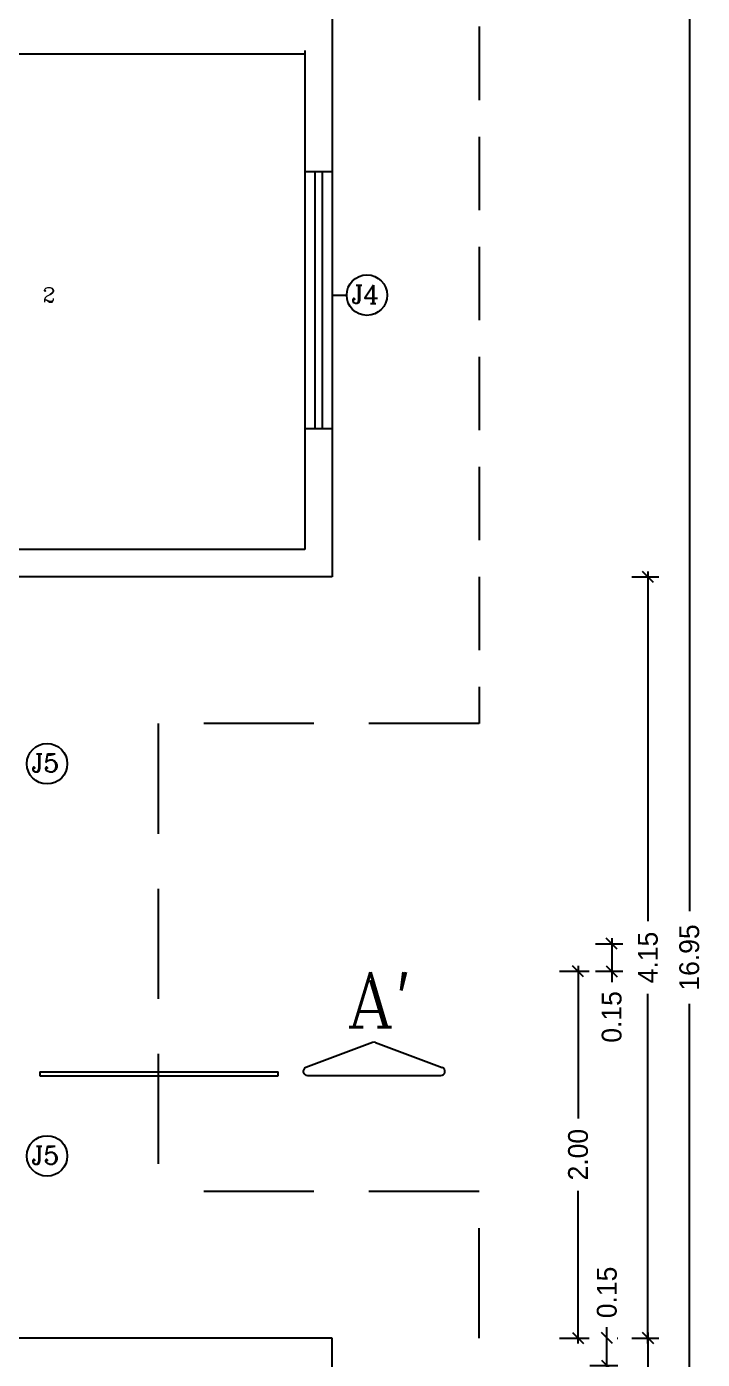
# Model space of a CAD drawing. Extents: x 11.2 to 102.3, y 40.3 to 127.2.
# Drawn here: x 54.18 to 57.86, y 57.54 to 64.8 of the extents above; entities that cross this region are included whole.
import ezdxf

# ---------------------------------------------------------------- set-up
doc = ezdxf.new("R2010")
doc.units = 0
doc.header["$LTSCALE"] = 8
doc.linetypes.add('DASHED2', pattern=[0.375, 0.25, -0.125])
doc.layers.get('0').update_dxf_attribs({"linetype": 'CONTINUOUS'})
doc.layers.get('DEFPOINTS').update_dxf_attribs({"linetype": 'CONTINUOUS'})
for name, color, linetype in [('COBERTURA', 7, 'CONTINUOUS'), ('COTAS', 244, 'CONTINUOUS'), ('ESQUADRIAS', 244, 'CONTINUOUS'), ('PAREDE', 7, 'CONTINUOUS'), ('TEXTO', 1, 'CONTINUOUS')]:
    doc.layers.add(name, color=color, linetype=linetype)
doc.styles.add('ROMANC', font='ROMANC.SHX')
doc.dimstyles.get("Standard").update_dxf_attribs({"dimtxt": 0.18, "dimasz": 0.18, "dimexe": 0.18, "dimexo": 0.0625, "dimgap": 0.09, "dimtad": 0, "dimtih": 1, "dimtoh": 1, "dimdec": 4, "dimzin": 0, "dimtxsty": 'STANDARD', "dimcen": 0.09, "dimazin": 3, "dimtfac": 1, "dimtdec": 4, "dimtofl": 0, "dimtmove": 0, "dimatfit": 3, "dimtolj": 1, "dimtzin": 0})

# ---------------------------------------------------------------- blocks, each defined once
blk = doc.blocks.new('_OBLIQUE')
at = {"color": 0, "linetype": 'BYBLOCK'}
blk.add_line((-0.5, -0.5), (0.5, 0.5), dxfattribs=at)
blk = doc.blocks.new('*D111')
at = {"color": 244, "linetype": 'BYBLOCK'}
for p, q in [((35.0804, 57.6522), (35.2146, 57.6522)), ((35.1546, 57.6822), (35.1546, 54.6592)), ((35.1546, 51.2222), (35.1546, 54.2452)), ((35.0804, 51.2522), (35.2146, 51.2522))]:
    blk.add_line(p, q, dxfattribs=at)
at = {"layer": 'DEFPOINTS', "color": 0, "linetype": 'BYBLOCK'}
for p in [(34.2404, 57.6522), (34.2404, 51.2522), (35.1546, 51.2522)]:
    blk.add_point(p, dxfattribs=at)
at = {"color": 244, "linetype": 'BYBLOCK', "xscale": 0.06, "yscale": 0.06, "zscale": 0.06}
for p, rotation in [((35.1546, 57.6522), 90), ((35.1546, 51.2522), 270)]:
    blk.add_blockref('_OBLIQUE', p, dxfattribs=dict(at, rotation=rotation))
at = {"color": 30, "linetype": 'BYBLOCK', "insert": (35.1546, 54.4522), "char_height": 0.108, "attachment_point": 5, "rotation": 90}
blk.add_mtext('\\A1;6.40', dxfattribs=at)
blk = doc.blocks.new('*D113')
at = {"color": 244, "linetype": 'BYBLOCK'}
for p, q in [((35.3804, 68.2322), (35.3804, 59.9792)), ((35.0694, 68.2022), (35.4404, 68.2022)), ((35.3804, 51.2222), (35.3804, 59.4752)), ((35.0694, 51.2522), (35.4404, 51.2522))]:
    blk.add_line(p, q, dxfattribs=at)
at = {"layer": 'DEFPOINTS', "color": 0, "linetype": 'BYBLOCK'}
for p in [(34.2294, 68.2022), (34.2294, 51.2522), (35.3804, 51.2522)]:
    blk.add_point(p, dxfattribs=at)
at = {"color": 244, "linetype": 'BYBLOCK', "xscale": 0.06, "yscale": 0.06, "zscale": 0.06}
for p, rotation in [((35.3804, 68.2022), 90), ((35.3804, 51.2522), 270)]:
    blk.add_blockref('_OBLIQUE', p, dxfattribs=dict(at, rotation=rotation))
at = {"color": 30, "linetype": 'BYBLOCK', "insert": (35.3804, 59.7272), "char_height": 0.108, "attachment_point": 5, "rotation": 90}
blk.add_mtext('\\A1;16.95', dxfattribs=at)
blk = doc.blocks.new('*D112')
at = {"color": 244, "linetype": 'BYBLOCK'}
for p, q in [((35.0672, 61.8022), (35.2146, 61.8022)), ((35.1546, 61.8322), (35.1546, 59.9252)), ((35.1546, 57.6222), (35.1546, 59.5292)), ((35.0672, 57.6522), (35.2146, 57.6522))]:
    blk.add_line(p, q, dxfattribs=at)
at = {"layer": 'DEFPOINTS', "color": 0, "linetype": 'BYBLOCK'}
for p in [(34.2272, 61.8022), (34.2272, 57.6522), (35.1546, 57.6522)]:
    blk.add_point(p, dxfattribs=at)
at = {"color": 244, "linetype": 'BYBLOCK', "xscale": 0.06, "yscale": 0.06, "zscale": 0.06}
for p, rotation in [((35.1546, 61.8022), 90), ((35.1546, 57.6522), 270)]:
    blk.add_blockref('_OBLIQUE', p, dxfattribs=dict(at, rotation=rotation))
at = {"color": 30, "linetype": 'BYBLOCK', "insert": (35.1546, 59.7272), "char_height": 0.108, "attachment_point": 5, "rotation": 90}
blk.add_mtext('\\A1;4.15', dxfattribs=at)
blk = doc.blocks.new('*D108')
at = {"color": 244, "linetype": 'BYBLOCK'}
for p, q in [((34.931, 57.6522), (34.931, 57.7122)), ((34.931, 57.4722), (34.931, 57.6522)), ((34.9876, 57.6522), (34.991, 57.6522)), ((34.8376, 57.5022), (34.991, 57.5022))]:
    blk.add_line(p, q, dxfattribs=at)
at = {"layer": 'DEFPOINTS', "color": 0, "linetype": 'BYBLOCK'}
for p in [(34.1476, 57.6522), (34.931, 57.6522), (33.9976, 57.5022)]:
    blk.add_point(p, dxfattribs=at)
at = {"color": 244, "linetype": 'BYBLOCK', "xscale": 0.06, "yscale": 0.06, "zscale": 0.06}
for p, rotation in [((34.931, 57.6522), 90), ((34.931, 57.5022), 270)]:
    blk.add_blockref('_OBLIQUE', p, dxfattribs=dict(at, rotation=rotation))
at = {"color": 30, "linetype": 'BYBLOCK', "insert": (34.931, 57.9012), "char_height": 0.108, "attachment_point": 5, "rotation": 90}
blk.add_mtext('\\A1;0.15', dxfattribs=at)
blk = doc.blocks.new('*D106')
at = {"color": 244, "linetype": 'BYBLOCK'}
for p, q in [((34.7739, 59.6822), (34.7739, 58.8502)), ((34.6717, 59.6522), (34.8339, 59.6522)), ((34.7739, 57.6222), (34.7739, 58.4542)), ((34.6717, 57.6522), (34.8339, 57.6522))]:
    blk.add_line(p, q, dxfattribs=at)
at = {"layer": 'DEFPOINTS', "color": 0, "linetype": 'BYBLOCK'}
for p in [(33.8317, 59.6522), (33.8317, 57.6522), (34.7739, 57.6522)]:
    blk.add_point(p, dxfattribs=at)
at = {"color": 244, "linetype": 'BYBLOCK', "xscale": 0.06, "yscale": 0.06, "zscale": 0.06}
for p, rotation in [((34.7739, 59.6522), 90), ((34.7739, 57.6522), 270)]:
    blk.add_blockref('_OBLIQUE', p, dxfattribs=dict(at, rotation=rotation))
at = {"color": 30, "linetype": 'BYBLOCK', "insert": (34.7739, 58.6522), "char_height": 0.108, "attachment_point": 5, "rotation": 90}
blk.add_mtext('\\A1;2.00', dxfattribs=at)
blk = doc.blocks.new('*D107')
at = {"color": 244, "linetype": 'BYBLOCK'}
for p, q in [((34.8681, 59.8022), (35.0172, 59.8022)), ((34.9572, 59.8322), (34.9572, 59.6522)), ((34.8681, 59.6522), (35.0172, 59.6522)), ((34.9572, 59.6522), (34.9572, 59.5922))]:
    blk.add_line(p, q, dxfattribs=at)
at = {"layer": 'DEFPOINTS', "color": 0, "linetype": 'BYBLOCK'}
for p in [(34.0281, 59.8022), (34.0281, 59.6522), (34.9572, 59.6522)]:
    blk.add_point(p, dxfattribs=at)
at = {"color": 244, "linetype": 'BYBLOCK', "xscale": 0.06, "yscale": 0.06, "zscale": 0.06}
for p, rotation in [((34.9572, 59.8022), 90), ((34.9572, 59.6522), 270)]:
    blk.add_blockref('_OBLIQUE', p, dxfattribs=dict(at, rotation=rotation))
at = {"color": 30, "linetype": 'BYBLOCK', "insert": (34.9572, 59.4032), "char_height": 0.108, "attachment_point": 5, "rotation": 90}
blk.add_mtext('\\A1;0.15', dxfattribs=at)

msp = doc.modelspace()

# ---------------------------------------------------------------- linework, layer by layer
at = {"layer": 'COBERTURA', "color": 30, "linetype": 'DASHED2', "ltscale": 0.2}
msp.add_line((56.6423, 69.0022), (56.6423, 61.0022), dxfattribs=at)
at = {"layer": 'COBERTURA', "color": 30, "linetype": 'DASHED2', "ltscale": 0.3}
for p, q in [((56.6423, 61.0022), (54.8923, 61.0022)), ((54.8923, 61.0022), (54.8923, 58.4522)), ((56.6423, 58.4522), (54.8923, 58.4522)), ((56.6423, 50.4522), (56.6423, 58.4522))]:
    msp.add_line(p, q, dxfattribs=at)
at = {"layer": 'ESQUADRIAS', "color": 1}
for p, q in [((55.6923, 64.0122), (55.6923, 62.6122)), ((55.8423, 64.0122), (55.8423, 62.6122))]:
    msp.add_line(p, q, dxfattribs=at)
at = {"layer": 'ESQUADRIAS', "color": 5}
for p, q in [((55.7473, 64.0122), (55.7473, 62.6122)), ((55.7873, 64.0122), (55.7873, 62.6122))]:
    msp.add_line(p, q, dxfattribs=at)
at = {"layer": 'ESQUADRIAS', "color": 1, "ltscale": 0.2}
msp.add_line((55.9192, 63.3367), (55.8423, 63.3367), dxfattribs=at)
for centre in [(56.0312, 63.3384), (54.2869, 60.7837), (54.2869, 58.6451)]:
    msp.add_circle(centre, 0.1104, dxfattribs=at)
at = {"layer": 'PAREDE', "color": 7}
for p, q in [((55.8423, 68.2222), (55.8423, 64.0122)), ((55.6923, 64.6722), (55.6923, 64.0122)), ((55.6923, 64.6522), (52.7173, 64.6522)), ((55.6923, 64.0122), (55.8423, 64.0122)), ((55.6923, 62.6122), (55.8423, 62.6122)), ((55.6923, 62.6122), (55.6923, 61.9522)), ((55.8423, 62.6122), (55.8423, 61.8022)), ((55.6923, 61.9522), (51.9423, 61.9522)), ((55.8423, 61.8022), (54.0923, 61.8022)), ((55.8423, 57.6522), (54.0923, 57.6522)), ((55.8423, 56.8422), (55.8423, 57.6522))]:
    msp.add_line(p, q, dxfattribs=at)
at = {"layer": 'TEXTO', "color": 3, "linetype": 'CONTINUOUS', "ltscale": 0.3}
for p, q in [((56.0623, 59.2639), (55.6984, 59.1271)), ((56.0781, 59.2639), (56.4421, 59.1271)), ((55.7063, 59.0835), (56.4342, 59.0835))]:
    msp.add_line(p, q, dxfattribs=at)
at = {"layer": 'TEXTO', "color": 3, "ltscale": 0.3}
for p, q in [((54.2473, 59.1031), (54.2473, 59.0813)), ((54.2473, 59.1031), (55.5468, 59.1031)), ((54.2473, 59.0813), (55.5468, 59.0813)), ((55.5468, 59.0813), (55.5468, 59.1031))]:
    msp.add_line(p, q, dxfattribs=at)
at = {"layer": 'TEXTO', "color": 3, "linetype": 'CONTINUOUS', "ltscale": 0.3}
for centre, start, end in [((56.0702, 59.2428), 69.39862, 110.60138), ((56.0702, 59.2428), 69.39862, 110.60138), ((55.7063, 59.106), 110.60138, 270), ((56.4342, 59.106), 270, 69.39862)]:
    msp.add_arc(centre, 0.0225, start, end, dxfattribs=at)

# ---------------------------------------------------------------- texts
at = {"layer": 'ESQUADRIAS', "color": 1, "ltscale": 0.3, "style": 'ROMANC'}
for s, p in [('J4', (55.9471, 63.2925)), ('J5', (54.2028, 58.5992))]:
    msp.add_text(s, height=0.1, dxfattribs=at).set_placement(p)
at = {"layer": 'TEXTO', "color": 1, "ltscale": 0.3, "style": 'ROMANC'}
msp.add_text('2', height=0.08, rotation=360, dxfattribs=at).set_placement((54.2631, 63.3009))
msp.add_text('J5', height=0.1, dxfattribs=at).set_placement((54.2028, 60.7378))
at = {"layer": 'TEXTO', "color": 3, "linetype": 'CONTINUOUS', "ltscale": 0.3, "style": 'ROMANC'}
msp.add_text("A'", height=0.3, dxfattribs=at).set_placement((55.9213, 59.3465))

# ---------------------------------------------------------------- dimensions: what is measured, and where the dimension line sits
at = {"layer": 'COTAS', "color": 30}
for base, p1, p2, picture, middle in [((57.7891, 51.2522), (56.6381, 68.2022), (56.6381, 51.2522), '*D113', (57.7891, 59.7272)), ((57.5633, 57.6522), (56.6359, 61.8022), (56.6359, 57.6522), '*D112', (57.5633, 59.7272)), ((57.3659, 59.6522), (56.4368, 59.8022), (56.4368, 59.6522), '*D107', (57.3659, 59.4032)), ((57.1826, 57.6522), (56.2404, 59.6522), (56.2404, 57.6522), '*D106', (57.1826, 58.6522)), ((57.3397, 57.6522), (56.4063, 57.5022), (56.5563, 57.6522), '*D108', (57.3397, 57.9012)), ((57.5633, 51.2522), (56.6491, 57.6522), (56.6491, 51.2522), '*D111', (57.5633, 54.4522))]:
    dim = msp.add_linear_dim(base=base, p1=p1, p2=p2, angle=90, dimstyle='STANDARD', override={"dimscale": 0.6, "dimasz": 0.1, "dimexe": 0.1, "dimexo": 1.4, "dimtih": 0, "dimtoh": 0, "dimdec": 2, "dimblk1": 'OBLIQUE', "dimblk2": 'OBLIQUE', "dimsah": 1, "dimdle": 0.05, "dimclrd": 244, "dimclre": 244, "dimclrt": 30}, dxfattribs=at)
    dim.commit()
    dim.dimension.update_dxf_attribs({"geometry": picture, "text_midpoint": middle, "insert": (22.4087, 0)})

doc.saveas('drawing.dxf')
